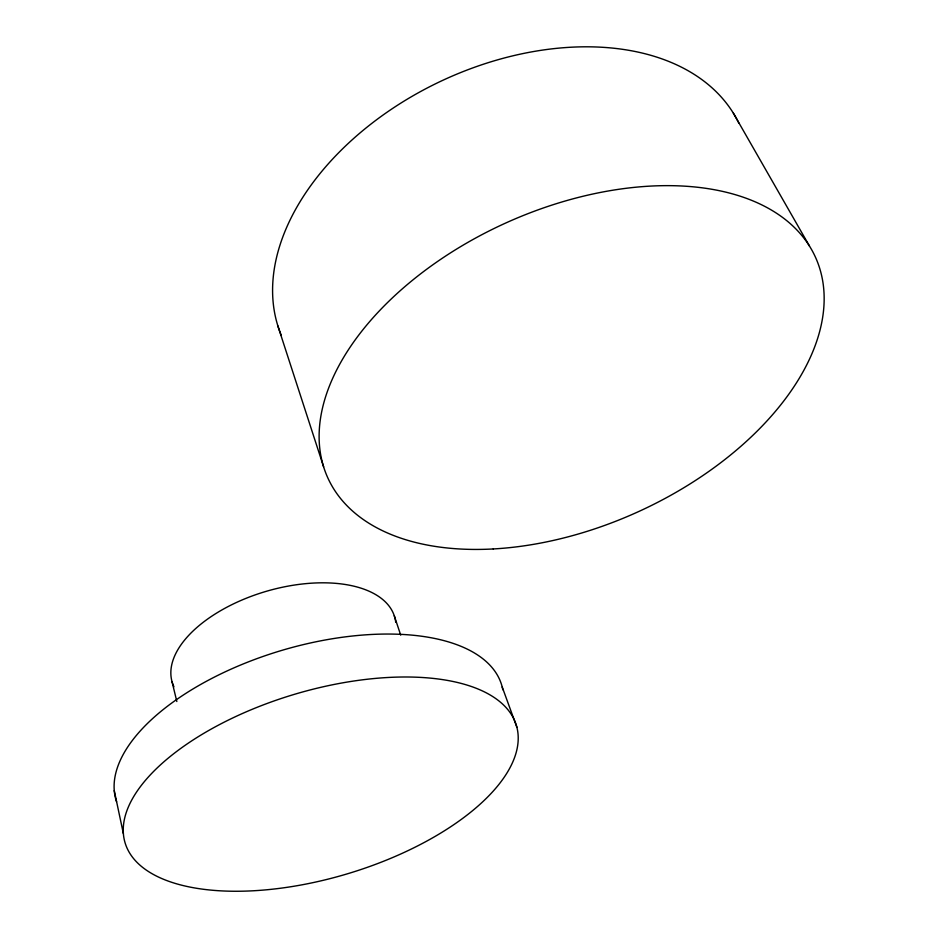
<?xml version="1.0" encoding="UTF-8"?>
<svg xmlns="http://www.w3.org/2000/svg" width="938" height="938" viewBox="0 0 938 938"><rect width="100%" height="100%" fill="white"/><g stroke="black" fill="none" stroke-linecap="round" stroke-linejoin="round"><path stroke-width="1.41" d="M733.34 113.135L809.459 246.026M502.217 687.038L516.897 727.313A204.261 93.566 -16.7 0 1 242.156 891.194A204.261 93.566 -16.7 0 1 203.112 733.75A204.261 93.566 -16.7 0 1 516.897 727.313M394.277 615.797L400.714 635.132M277.859 325.873L323.633 466.854M172.053 681.785L176.836 701.518M114.26 790.617L123.382 833.671M116.57 801.779A201.213 96.133 -16.6 0 1 284.378 649.635A201.213 96.133 -16.6 0 1 502.815 689.747M173.94 686.768A115.913 60.653 -16.3 0 1 266.603 591.221A115.913 60.653 -16.3 0 1 395.719 622.222M281.33 335.417A252.24 166.601 -25.4 0 1 442.842 80.293A252.24 166.601 -25.4 0 1 738.769 122.972M493.236 548.953A267.623 158.839 -24.3 0 0 818.686 265.278A267.623 158.839 -24.3 0 0 402.965 288.283A267.623 158.839 -24.3 0 0 493.236 548.953"/></g></svg>
